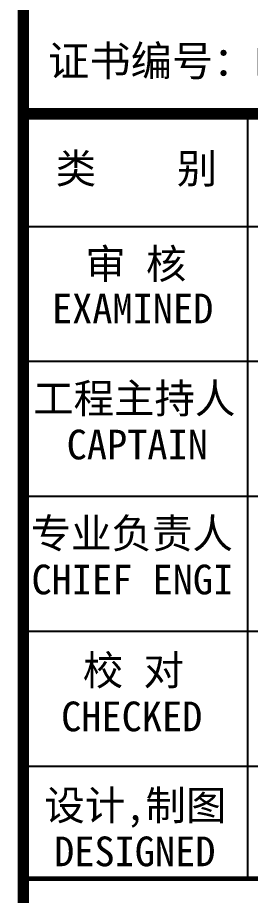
# Model space of a CAD drawing. Extents: x 1680110 to 4798266, y 269661 to 1249705.
# Drawn here: x 2466719 to 2470767, y 608164 to 623401 of the extents above; entities that cross this region are included whole.
import ezdxf

# ---------------------------------------------------------------- set-up
doc = ezdxf.new("R2010")
doc.units = 0
doc.header["$LTSCALE"] = 1000
doc.header["$MEASUREMENT"] = 0
doc.layers.add('图框', color=4, linetype='Continuous')
doc.styles.add('STYLE-黑体', font='simhei.ttf')
doc.styles.add('黑体', font='simhei.ttf')

msp = doc.modelspace()

# ---------------------------------------------------------------- linework, layer by layer
at = {"layer": '图框', "color": 4}
msp.add_line((2466818.2, 639232.4), (2466818.2, 559232.4), dxfattribs=at)
at = {"layer": '图框', "color": 0}
for p, q in [((2466818.2, 619777.3), (2478174.2, 619777.3)), ((2466818.2, 619777.3), (2478174.2, 619777.3)), ((2466818.2, 617434.7), (2478174.2, 617434.7)), ((2466818.2, 615092.1), (2478174.2, 615092.1)), ((2466818.2, 612749.5), (2478174.2, 612749.5)), ((2466818.2, 610406.9), (2478174.2, 610406.9)), ((2466818.2, 608454.8), (2478174.2, 608454.8))]:
    msp.add_line(p, q, dxfattribs=at)
at = {"layer": '图框', "color": 4, "const_width": 197.2}
msp.add_lwpolyline([(2466818.2, 639232.4), (2466818.2, 559232.4)], dxfattribs=at)
msp.add_lwpolyline([(2466818.2, 639232.4), (2478218.2, 639232.4), (2478218.2, 559232.4), (2466818.2, 559232.4)], close=True, dxfattribs=at)
at = {"layer": '图框', "color": 0}
for points, const_width in [([(2466818.2, 621729.5), (2478174.5, 621729.5)], 199.2), ([(2466818.2, 621729.5), (2478174.5, 621729.5)], 199.2), ([(2466818.2, 621729.5), (2478174.5, 621729.5)], 199.2), ([(2466818.2, 621729.5), (2478174.5, 621729.5)], 199.2), ([(2466818.2, 621729.5), (2478174.5, 621729.5)], 80.7), ([(2466818.2, 608454.8), (2478174.2, 608454.8)], 79.1)]:
    msp.add_lwpolyline(points, dxfattribs=dict(at, const_width=const_width))
for points in [[(2470722.5, 619777.3), (2470722.5, 621729.5)], [(2470722.5, 608454.8), (2470722.5, 619777.3)]]:
    msp.add_lwpolyline(points, dxfattribs=at)

# ---------------------------------------------------------------- texts
at = {"layer": '图框', "color": 4, "style": '黑体'}
msp.add_text('证书编号：皖 城规编(162037)', height=525.888, dxfattribs=at).set_placement((2467249.7, 622386.4))
at = {"layer": '图框', "color": 0, "style": 'STYLE-黑体'}
for s, p in [('类    别 ', (2467381.2, 620523.7)), ('审 核', (2467896.3, 618868.1)), ('EXAMINED ', (2467316.7, 618094.1)), ('工程主持人', (2466989.5, 616533.3)), ('CAPTAIN', (2467572.5, 615732.8)), ('专业负责人', (2466945.7, 614190.7)), ('CHIEF ENGI', (2466960.8, 613390.3)), ('校 对', (2467852.4, 611813.9)), ('CHECKED  ', (2467476.4, 611013.5)), ('设计,制图', (2467185.5, 609471.3)), ('DESIGNED ', (2467354.1, 608670.9))]:
    msp.add_text(s, height=515.37, dxfattribs=at).set_placement(p)

doc.saveas('drawing.dxf')
